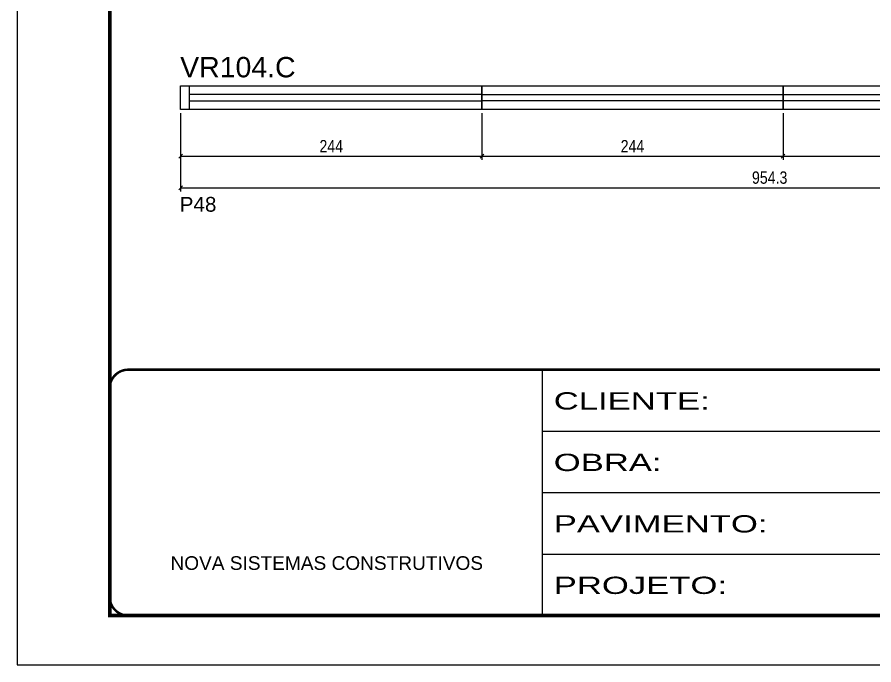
# Model space of a CAD drawing. Extents: x 3171 to 9452, y -2838 to 6252.
# Drawn here: x 6355 to 7049, y 2905 to 3430 of the extents above; entities that cross this region are included whole.
import ezdxf

# ---------------------------------------------------------------- set-up
doc = ezdxf.new("R2010")
doc.units = 0
doc.linetypes.add('CONTINUO', pattern=[0])
doc.linetypes.add('DASHED', pattern=[0.75, 0.5, -0.25])
for name, color, linetype in [('5', 5, 'Continuous'), ('NOMENCLATURA', 7, 'Continuous'), ('Painéis', 200, 'Continuous'), ('SARR_2.2x7', 40, 'Continuous')]:
    doc.layers.add(name, color=color, linetype=linetype)
for name, color, linetype, lineweight in [('Escoras', 2, 'Continuous', 25), ('Folhas', 255, 'Continuous', 9), ('Romaneio', 3, 'Continuous', 13), ('SARRAFO DE PRESSAO', 251, 'DASHED', 9)]:
    doc.layers.add(name, color=color, linetype=linetype, lineweight=lineweight)
doc.styles.add('ARIAL', font='arial.ttf')
doc.styles.add('COTA TECNICA-50', font='techl___.ttf', dxfattribs={"height": 10})
doc.styles.get("Standard").update_dxf_attribs({"font": 'arial.ttf'})
doc.styles.add('Tecnologia', font='')
doc.styles.get('Tecnologia').set_extended_font_data('Forgotten Futurist')
doc.dimstyles.new('COTA PAINEL-50', dxfattribs={"dimtxt": 10, "dimasz": 3, "dimexe": 3, "dimexo": 3, "dimgap": 3, "dimtad": 1, "dimdec": 1, "dimzin": 12, "dimdsep": 46, "dimtxsty": 'COTA TECNICA-50', "dimblk1": 'OBLIQUE', "dimblk2": 'OBLIQUE', "dimsah": 1, "dimcen": 0.9, "dimclrd": 4, "dimclre": 4, "dimclrt": 240, "dimadec": 1, "dimazin": 3, "dimtfac": 1, "dimtdec": 1, "dimtmove": 0, "dimatfit": 3, "dimfxl": 1, "dimtolj": 1, "dimtzin": 12, "dimarcsym": 0})

# ---------------------------------------------------------------- blocks, each defined once
blk = doc.blocks.new('9999999999')
at = {"color": 30, "linetype": 'CONTINUO'}
for p, q in [((98564.56, 34230.21), (98564.56, 34429.45)), ((98564.56, 34379.64), (99583.98, 34379.64)), ((98564.56, 34329.83), (99487.98, 34329.83)), ((98564.56, 34280.02), (99487.98, 34280.02))]:
    blk.add_line(p, q, dxfattribs=at)
at = {"color": 30, "linetype": 'CONTINUO', "const_width": 2}
blk.add_lwpolyline([(99583.98, 34230.21), (99583.98, 34414.45, 0.414214), (99568.98, 34429.45), (98228.98, 34429.45, 0.414214), (98213.98, 34414.45), (98213.98, 34245.21, 0.414214), (98228.98, 34230.21), (99583.98, 34230.21)], format="xyb", dxfattribs=at)
at = {"layer": 'Folhas'}
blk.add_lwpolyline([(98138.98, 34190.21), (99623.98, 34190.21), (99623.98, 35240.21), (98138.98, 35240.21)], close=True, dxfattribs=at)
at = {"layer": 'Folhas', "color": 30, "const_width": 3}
blk.add_lwpolyline([(98213.98, 34230.21), (99583.98, 34230.21), (99583.98, 35200.21), (98213.98, 35200.21)], close=True, dxfattribs=at)
at = {"color": 7, "linetype": 'Continuous', "ltscale": 5, "style": 'ARIAL'}
blk.add_text('NOVA SISTEMAS CONSTRUTIVOS', height=11.0592, dxfattribs=at).set_placement((98263.19, 34267.21))
at = {"layer": 'Folhas', "color": 7, "style": 'Tecnologia', "width": 1.5}
for s, p in [('CLIENTE:', (98573.65, 34397.17)), ('OBRA:', (98573.65, 34347.31)), ('PAVIMENTO:', (98573.65, 34297.5)), ('PROJETO:', (98573.65, 34247.69))]:
    blk.add_text(s, height=14, dxfattribs=at).set_placement(p)
blk = doc.blocks.new('_Oblique')
at = {"color": 0, "linetype": 'ByBlock', "lineweight": -2}
blk.add_line((-0.5, -0.5), (0.5, 0.5), dxfattribs=at)
blk = doc.blocks.new('*D279')
at = {"layer": 'Defpoints', "color": 0, "linetype": 'ByBlock', "transparency": 16777216}
for p in [(6487.16, 3355.4), (6731.16, 3355.4), (6731.16, 3317.48)]:
    blk.add_point(p, dxfattribs=at)
at = {"layer": 'Romaneio', "color": 4, "linetype": 'ByBlock', "lineweight": -2, "transparency": 16777216}
for p, q in [((6487.16, 3352.4), (6487.16, 3314.48)), ((6731.16, 3352.4), (6731.16, 3314.48)), ((6487.16, 3317.48), (6731.16, 3317.48))]:
    blk.add_line(p, q, dxfattribs=at)
at = {"layer": 'Romaneio', "color": 4, "linetype": 'ByBlock', "lineweight": -2, "transparency": 16777216, "xscale": 3, "yscale": 3, "zscale": 3, "rotation": 180}
blk.add_blockref('_Oblique', (6487.16, 3317.48), dxfattribs=at)
at = {"layer": 'Romaneio', "color": 4, "linetype": 'ByBlock', "lineweight": -2, "transparency": 16777216, "xscale": 3, "yscale": 3, "zscale": 3}
blk.add_blockref('_Oblique', (6731.16, 3317.48), dxfattribs=at)
at = {"layer": 'Romaneio', "color": 240, "linetype": 'ByBlock', "transparency": 16777216, "insert": (6609.16, 3325.56), "char_height": 10, "attachment_point": 5, "style": 'COTA TECNICA-50'}
blk.add_mtext('\\A1;244', dxfattribs=at)
blk = doc.blocks.new('*D280')
at = {"layer": 'Defpoints', "color": 0, "linetype": 'ByBlock', "transparency": 16777216}
for p in [(6731.16, 3355.4), (6975.16, 3355.4), (6975.16, 3317.48)]:
    blk.add_point(p, dxfattribs=at)
at = {"layer": 'Romaneio', "color": 4, "linetype": 'ByBlock', "lineweight": -2, "transparency": 16777216}
for p, q in [((6731.16, 3352.4), (6731.16, 3314.48)), ((6975.16, 3352.4), (6975.16, 3314.48)), ((6731.16, 3317.48), (6975.16, 3317.48))]:
    blk.add_line(p, q, dxfattribs=at)
at = {"layer": 'Romaneio', "color": 4, "linetype": 'ByBlock', "lineweight": -2, "transparency": 16777216, "xscale": 3, "yscale": 3, "zscale": 3, "rotation": 180}
blk.add_blockref('_Oblique', (6731.16, 3317.48), dxfattribs=at)
at = {"layer": 'Romaneio', "color": 4, "linetype": 'ByBlock', "lineweight": -2, "transparency": 16777216, "xscale": 3, "yscale": 3, "zscale": 3}
blk.add_blockref('_Oblique', (6975.16, 3317.48), dxfattribs=at)
at = {"layer": 'Romaneio', "color": 240, "linetype": 'ByBlock', "transparency": 16777216, "insert": (6853.16, 3325.56), "char_height": 10, "attachment_point": 5, "style": 'COTA TECNICA-50'}
blk.add_mtext('\\A1;244', dxfattribs=at)
blk = doc.blocks.new('*D54')
at = {"layer": 'Defpoints', "color": 0, "linetype": 'ByBlock', "transparency": 16777216}
for p in [(6487.16, 3355.4), (7441.46, 3355.4), (7441.46, 3291.81)]:
    blk.add_point(p, dxfattribs=at)
at = {"layer": 'Escoras', "color": 4, "linetype": 'ByBlock', "lineweight": -2, "transparency": 16777216}
for p, q in [((6487.16, 3352.4), (6487.16, 3288.81)), ((7441.46, 3352.4), (7441.46, 3288.81)), ((6487.16, 3291.81), (7441.46, 3291.81))]:
    blk.add_line(p, q, dxfattribs=at)
at = {"layer": 'Escoras', "color": 4, "linetype": 'ByBlock', "lineweight": -2, "transparency": 16777216, "xscale": 3, "yscale": 3, "zscale": 3, "rotation": 180}
blk.add_blockref('_Oblique', (6487.16, 3291.81), dxfattribs=at)
at = {"layer": 'Escoras', "color": 4, "linetype": 'ByBlock', "lineweight": -2, "transparency": 16777216, "xscale": 3, "yscale": 3, "zscale": 3}
blk.add_blockref('_Oblique', (7441.46, 3291.81), dxfattribs=at)
at = {"layer": 'Escoras', "color": 240, "linetype": 'ByBlock', "transparency": 16777216, "insert": (6964.31, 3300.06), "char_height": 10, "attachment_point": 5, "style": 'COTA TECNICA-50'}
blk.add_mtext('\\A1;954.3', dxfattribs=at)
blk = doc.blocks.new('*D55')
at = {"layer": 'Defpoints', "color": 0, "linetype": 'ByBlock', "transparency": 16777216}
for p in [(6975.16, 3355.4), (7219.16, 3355.4), (7219.16, 3317.48)]:
    blk.add_point(p, dxfattribs=at)
at = {"layer": 'Romaneio', "color": 4, "linetype": 'ByBlock', "lineweight": -2, "transparency": 16777216}
for p, q in [((6975.16, 3352.4), (6975.16, 3314.48)), ((7219.16, 3352.4), (7219.16, 3314.48)), ((6975.16, 3317.48), (7219.16, 3317.48))]:
    blk.add_line(p, q, dxfattribs=at)
at = {"layer": 'Romaneio', "color": 4, "linetype": 'ByBlock', "lineweight": -2, "transparency": 16777216, "xscale": 3, "yscale": 3, "zscale": 3, "rotation": 180}
blk.add_blockref('_Oblique', (6975.16, 3317.48), dxfattribs=at)
at = {"layer": 'Romaneio', "color": 4, "linetype": 'ByBlock', "lineweight": -2, "transparency": 16777216, "xscale": 3, "yscale": 3, "zscale": 3}
blk.add_blockref('_Oblique', (7219.16, 3317.48), dxfattribs=at)
at = {"layer": 'Romaneio', "color": 240, "linetype": 'ByBlock', "transparency": 16777216, "insert": (7097.16, 3325.56), "char_height": 10, "attachment_point": 5, "style": 'COTA TECNICA-50'}
blk.add_mtext('\\A1;244', dxfattribs=at)

msp = doc.modelspace()

# ---------------------------------------------------------------- linework, layer by layer
at = {"layer": 'Painéis', "linetype": 'Continuous'}
for points in [[(6487.16, 3374.4), (6731.16, 3374.4), (6731.16, 3355.4), (6487.16, 3355.4)], [(6731.16, 3374.4), (6975.16, 3374.4), (6975.16, 3355.4), (6731.16, 3355.4)], [(6975.16, 3374.4), (7219.16, 3374.4), (7219.16, 3355.4), (6975.16, 3355.4)]]:
    msp.add_lwpolyline(points, close=True, dxfattribs=at)
at = {"layer": 'SARR_2.2x7', "linetype": 'Continuous'}
for p, q in [((6494.16, 3374.4), (6494.16, 3355.4)), ((6731.16, 3367.4), (6494.16, 3367.4)), ((6731.16, 3367.4), (6975.16, 3367.4)), ((6975.16, 3367.4), (7219.16, 3367.4)), ((6494.16, 3362.4), (6731.16, 3362.4)), ((6975.16, 3362.4), (6731.16, 3362.4)), ((7219.16, 3362.4), (6975.16, 3362.4))]:
    msp.add_line(p, q, dxfattribs=at)

# ---------------------------------------------------------------- block references
at = {"layer": 'SARRAFO DE PRESSAO', "color": 6, "linetype": 'ByBlock'}
msp.add_blockref('9999999999', (-91784.29, -31285.03), dxfattribs=at)

# ---------------------------------------------------------------- texts
at = {"layer": '5', "linetype": 'Continuous'}
msp.add_text('P48', height=12, rotation=359.99996, dxfattribs=at).set_placement((6486.31, 3272.46))
at = {"layer": 'NOMENCLATURA', "linetype": 'Continuous'}
msp.add_text('VR104.C', height=16.5, dxfattribs=at).set_placement((6486.77, 3381.38))

# ---------------------------------------------------------------- dimensions: what is measured, and where the dimension line sits
at = {"layer": 'Escoras', "linetype": 'ByBlock'}
dim = msp.add_linear_dim(base=(7441.46, 3291.81), p1=(6487.16, 3355.4), p2=(7441.46, 3355.4), dimstyle='COTA PAINEL-50', override={"dimarcsym": 1}, dxfattribs=at)
dim.commit()
dim.dimension.update_dxf_attribs({"geometry": '*D54', "text_midpoint": (6964.31, 3300.06)})
at = {"layer": 'Romaneio', "linetype": 'ByBlock'}
for p1, p2, picture, middle in [((6487.16, 3355.4), (6731.16, 3355.4), '*D279', (6609.16, 3325.56)), ((6731.16, 3355.4), (6975.16, 3355.4), '*D280', (6853.16, 3325.56)), ((6975.16, 3355.4), (7219.16, 3355.4), '*D55', (7097.16, 3325.56))]:
    dim = msp.add_aligned_dim(p1=p1, p2=p2, distance=-37.92, dimstyle='COTA PAINEL-50', override={"dimarcsym": 1}, dxfattribs=at)
    dim.commit()
    dim.dimension.update_dxf_attribs({"geometry": picture, "text_midpoint": middle})

doc.saveas('drawing.dxf')
